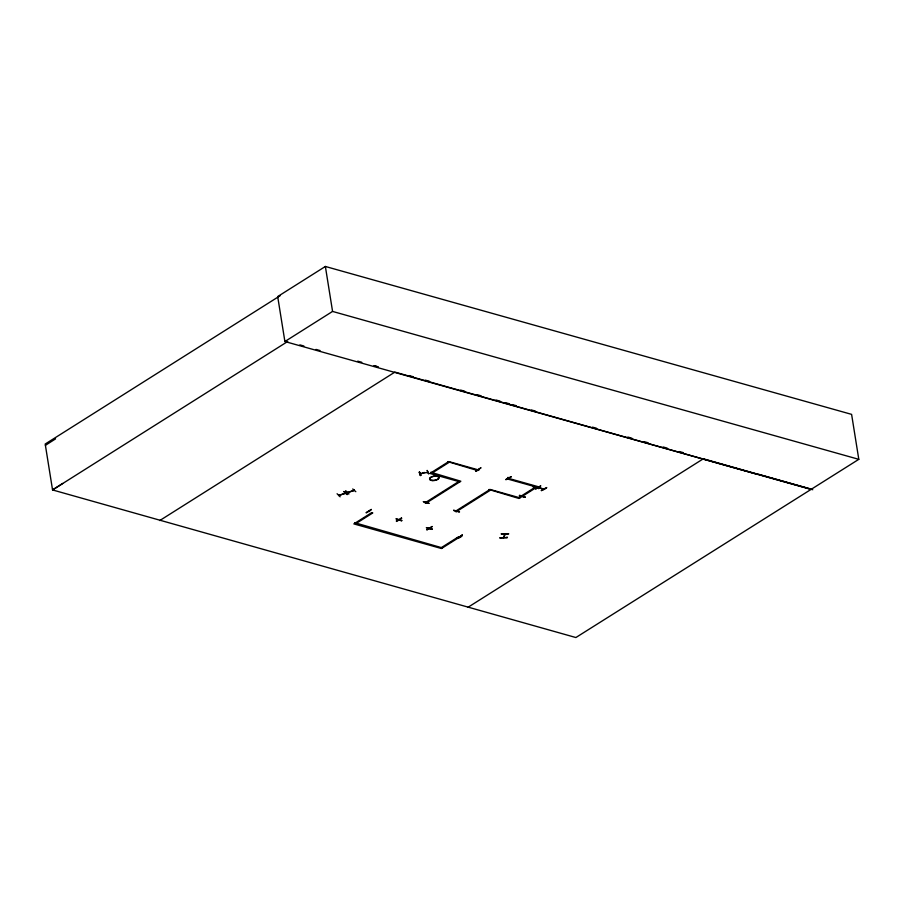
<?xml version="1.0" encoding="UTF-8"?>
<svg xmlns="http://www.w3.org/2000/svg" width="904" height="904" viewBox="0 0 904 904"><rect width="100%" height="100%" fill="white"/><g stroke="black" fill="none" stroke-linecap="round" stroke-linejoin="round"><path stroke-width="1.36" d="M459.707 536.806L459.424 536.931M478.363 469.831L479.109 469.831M396.189 518.998L401.534 520.84L401.76 520.286M396.155 518.749L401.817 520.659M426.338 527.766L431.92 529.382L432.135 528.829M371.329 509.381L366.233 512.568M371.329 509.686L366.233 512.862M432.078 526.761L426.744 529.925L432.078 526.456M475.843 471.266L480.939 467.786M535.71 489.053L540.807 485.866L535.71 488.781M340.141 496.816L337.079 493.742M345.78 491.2L348.921 493.979L345.746 490.917M420.394 475.538C418.077 466.543 420.123 477.73 420.744 475.086M419.671 472.125L420.699 475.131M503.358 537.552L505.178 534.038L503.618 537.552M507.076 537.677L507.11 537.1M519.517 495.256L525.179 497.177L519.45 495.663M429.592 528.524L430.236 528.478M425.49 503.076L425.942 502.782M456.52 511.381L455.797 511.63L456.52 511.393M420.247 473.775L427.728 472.34M420.292 473.888L421.083 473.617M426.541 527.608L432.202 529.202M398.98 519.789L398.393 519.574M338.627 495.426L345.622 493.279M353.588 490.476L354.052 489.652M347.611 492.635L354.334 490.397L354.232 489.719M45.415 445.344L55.562 438.869M62.704 483.459L52.556 489.934L45.2 444.033L280.364 295.563M811.114 489.437L284.896 341.531L277.686 296.568L325.372 266.465L851.602 414.371L858.8 459.334L575.882 637.535L52.556 489.934L287.721 341.475M284.896 341.531L332.57 311.428L858.8 459.334M159.725 520.568L394.901 372.098L757.247 474.306M432.01 473.12L448.859 462.486M355.916 523.597L372.764 512.952L371.68 512.647L353.848 523.902L441.468 548.536L459.3 537.281L458.215 536.976L441.367 547.609M458.757 481.538L425.061 502.816L426.146 503.121L460.825 481.222L430.824 472.261M488.962 489.493L518.964 498.466L537.778 486.589L507.867 478.182L506.884 478.804L536.795 487.199M490.137 490.363L456.452 511.63L455.356 511.325L490.036 489.437L519.947 497.844M518.851 497.539L535.699 486.894M468.08 607.239L703.323 458.791L812.752 489.719M480.702 468.023L475.843 470.961M401.455 518.15L396.257 521.009M396.63 521.45L401.715 518.274L401.353 517.822M453.684 510.523L459.548 511.946L453.627 510.15M508.138 477.572L508.387 478.239L507.698 477.594M505.878 479.402L511.314 476.645M511.325 476.668L505.935 479.775M457.017 538.083C456.961 539.247 463.82 535.993 462.102 534.897M541.417 490.725C550.796 484.295 545.846 489.55 541.281 490.375M533.247 486.917L538.841 488.51M347.418 492.522L354.221 490.284M353.487 489.821L353.464 490.533M354.21 490.443L354.018 489.629L354.119 490.307M352.741 488.962L355.814 491.697M347.102 494.578L343.972 491.471L347.046 494.205M427.615 472.498L427.038 472.6M543.959 489.064L538.569 487.505M543.801 489.211L538.287 487.64M419.32 472.295L420.812 475.459M422.168 472.928L424.496 472.476M427.264 470.69L428.699 473.945L427.151 470.396M345.509 493.166L338.729 495.539M501.358 534.061L508.76 533.823L501.291 533.778M507.167 537.473L499.697 537.903L507.076 537.654M347.159 494.499L344.062 491.731M299.846 344.876L303.88 346.006M316.004 349.419L320.039 350.549M357.747 361.148L361.792 362.289M409.037 375.567L413.117 376.708M425.343 380.155L429.423 381.296M460.667 390.076L464.746 391.229M476.973 394.664L481.052 395.805M496.002 400.009L500.07 401.15M505.505 402.687L509.585 403.828M512.297 404.596L516.376 405.738M531.326 409.941L535.405 411.083M592.47 427.129L596.538 428.27M627.794 437.05L631.873 438.203M644.1 441.638L648.168 442.779M663.118 446.983L667.197 448.124M679.424 451.559L683.503 452.712M758.535 474.306L811.057 489.064M459.842 481.843L429.931 473.436L448.746 461.56L478.657 469.967L477.674 470.588L447.672 461.616M442.451 547.914L354.741 522.727M538.852 488.544L533.066 486.68M519.45 495.629L525.179 497.177M508.003 477.967L508.398 477.459M423.558 501.776L429.163 503.404L423.287 501.618M507.754 477.459L507.867 478.182M325.372 266.465L332.57 311.428M369.555 511.438L368.753 511.404L369.487 511.438M462.193 535.191L457.119 538.411L462.204 535.224M377.951 366.832L373.906 365.691L377.974 366.809M432.135 480.566A4.746 2.113 -9.1 0 0 438.96 477.685A4.746 2.113 -9.1 0 0 431.716 476.939A4.746 2.113 -9.1 0 0 432.135 480.566M432.101 480.397A4.769 2.124 -9.1 0 0 438.948 477.504A4.769 2.124 -9.1 0 0 431.671 476.747A4.769 2.124 -9.1 0 0 432.101 480.397"/></g></svg>
